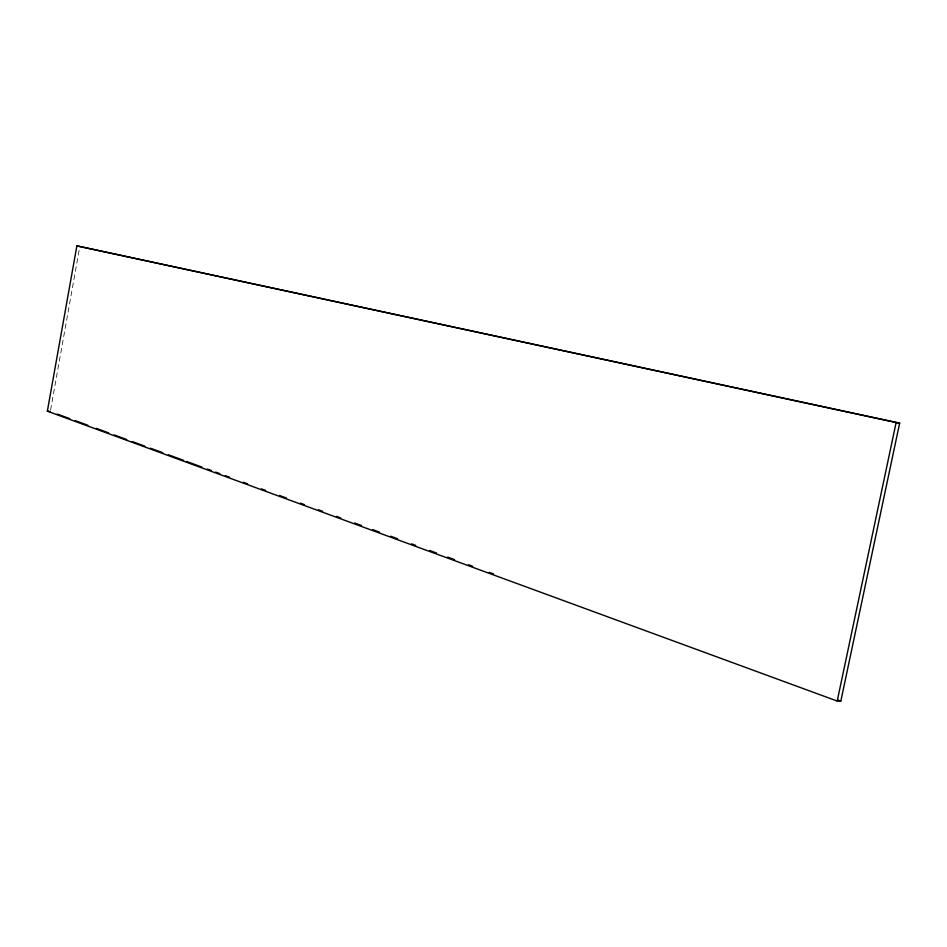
<?xml version="1.0" encoding="UTF-8"?>
<svg xmlns="http://www.w3.org/2000/svg" width="947" height="947" viewBox="0 0 947 947"><rect width="100%" height="100%" fill="white"/><g stroke="black" fill="none" stroke-linecap="round" stroke-linejoin="round"><path stroke-width="0.71" stroke-dasharray="4.74 3.55" d="M50.57 410.087L79.299 249.298"/><path stroke-width="1.42" d="M47.35 411.176L76.873 245.877L899.65 423.131L840.818 701.123L837.207 701.052L47.35 411.176L50.309 411.531M837.207 701.052L896.122 422.551L899.65 423.131M76.873 245.877L896.122 422.551M57.258 414.076L69.758 418.657M75.322 420.693L87.822 425.274M96.156 428.328L108.656 432.909M114.22 434.945L126.72 439.526M132.284 441.562L144.784 446.144M150.336 448.18L162.848 452.761M168.4 454.797L183.682 460.396M186.464 461.414L201.747 467.013M207.298 469.049L211.465 470.576M215.632 472.103L219.799 473.63M225.362 475.666L229.529 477.193M243.426 482.272L247.593 483.799M261.479 488.889L265.645 490.416M279.543 495.506L286.491 498.051M300.377 503.141L304.555 504.668M318.441 509.758L322.607 511.285M336.505 516.375L340.671 517.902M354.569 522.993L361.505 525.538M372.621 529.61L379.569 532.155M390.685 536.227L397.633 538.772M411.519 543.862L415.697 545.389M429.583 550.479L436.531 553.024M447.647 557.096L454.596 559.641M468.481 564.732L472.648 566.259M489.327 572.367L493.494 573.894M838.036 700.105L840.818 701.123"/></g></svg>
